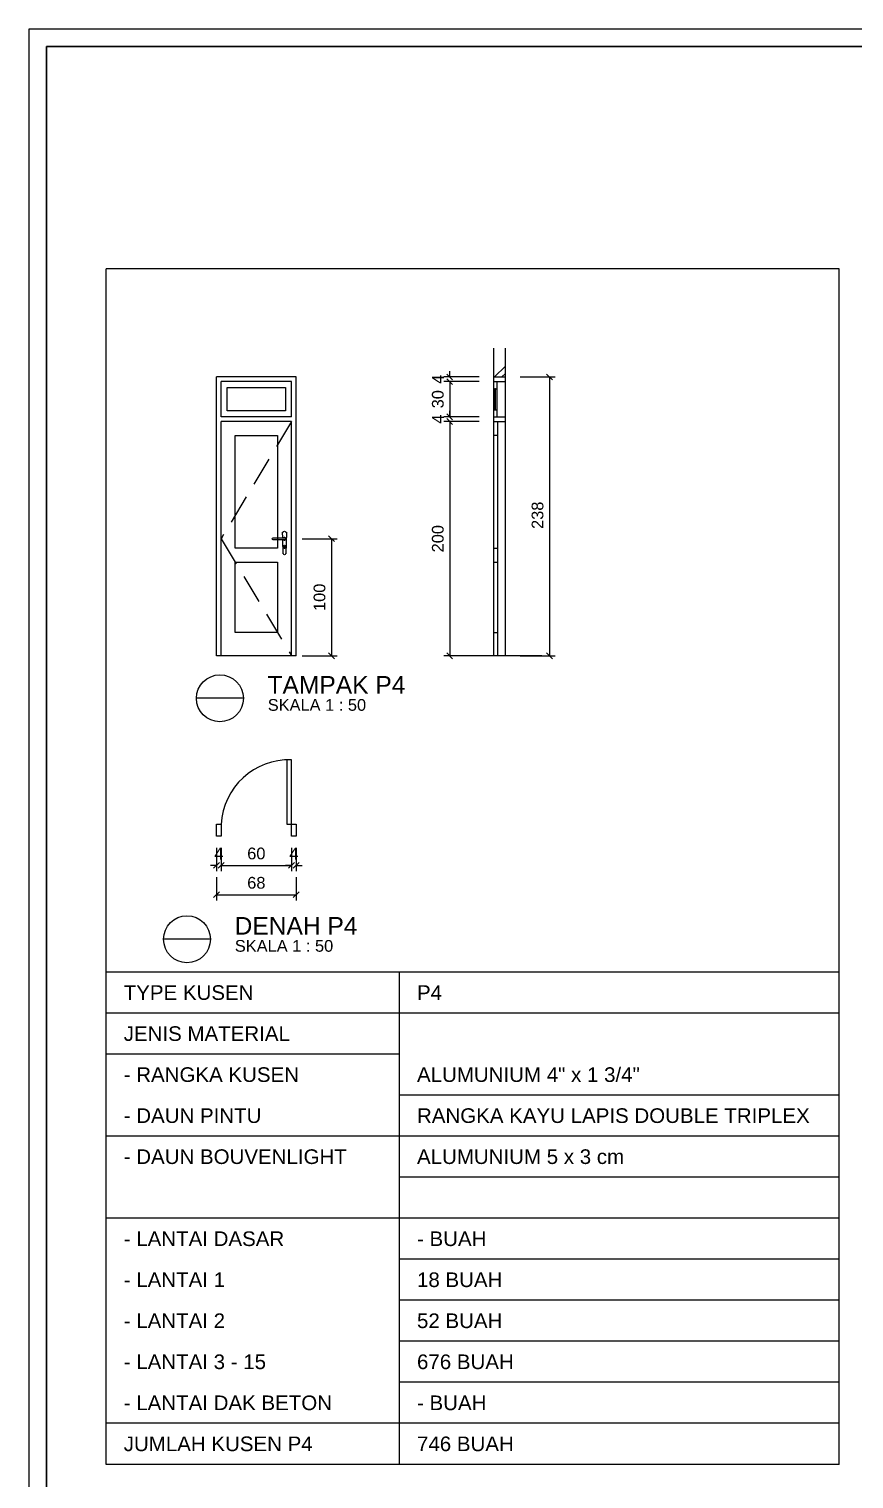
# Model space of a CAD drawing. Header units: millimetres. Extents: x -108 to 357, y -17 to 192.
# Drawn here: x 230.64 to 244.7, y 47.39 to 72.13 of the extents above; entities that cross this region are included whole.
import ezdxf
from ezdxf.enums import TextEntityAlignment as Align

# ---------------------------------------------------------------- set-up
doc = ezdxf.new("R2010")
doc.units = ezdxf.units.MM
doc.linetypes.add('HIDDEN', pattern=[0.375, 0.25, -0.125])
doc.layers.get('defpoints').update_dxf_attribs({"color": 1})
for name, color, linetype, lineweight in [('ars', 11, 'Continuous', 0), ('KOP', 7, 'Continuous', 20), ('KOP GARIS', 1, 'Continuous', 30), ('lan', 7, 'Continuous', 15), ('NOT', 7, 'Continuous', 20), ('tem', 5, 'Continuous', 20), ('u', 6, 'Continuous', 20)]:
    doc.layers.add(name, color=color, linetype=linetype, lineweight=lineweight)
doc.layers.add('Kusen', color=30, linetype='Continuous')
doc.styles.add('BOLD', font='arial.ttf')
doc.styles.get("Standard").update_dxf_attribs({"font": 'arial.ttf'})
doc.dimstyles.new('SK-50', dxfattribs={"dimscale": 0, "dimtxt": 0.2, "dimasz": 0.1, "dimexe": 0.1, "dimexo": 0, "dimgap": 0.1, "dimtad": 1, "dimdec": 0, "dimlfac": 50, "dimzin": 0, "dimdsep": 46, "dimtxsty": 'Standard', "dimblk": 'OBLIQUE', "dimcen": 0.09, "dimclrd": 256, "dimclre": 256, "dimclrt": 256, "dimadec": 0, "dimazin": 0, "dimtfac": 1, "dimtdec": 0, "dimtofl": 0, "dimtmove": 0, "dimatfit": 3, "dimldrblk": 'OBLIQUE', "dimfxl": 0, "dimtolj": 1, "dimtzin": 0, "dimarcsym": 0})

# ---------------------------------------------------------------- blocks, each defined once
blk = doc.blocks.new('P.60')
at = {"layer": 'Kusen'}
for points in [[(1472.835, 997.535), (1472.875, 997.535), (1472.875, 997.435), (1472.835, 997.435)], [(1473.475, 997.535), (1473.515, 997.535), (1473.515, 997.435), (1473.475, 997.435)], [(1472.875, 996.885), (1472.915, 996.885), (1472.915, 997.435), (1472.875, 997.435)]]:
    blk.add_lwpolyline(points, close=True, dxfattribs=at)
blk.add_arc((1472.895, 997.466), 0.581, 268.0266, 356.9943, dxfattribs=at)
blk = doc.blocks.new('_Oblique')
at = {"color": 0, "linetype": 'ByBlock', "lineweight": -2}
blk.add_line((-0.5, -0.5), (0.5, 0.5), dxfattribs=at)
blk = doc.blocks.new('*D581')
at = {"layer": 'defpoints', "color": 0}
for p in [(233.835, 58.155), (233.915, 58.155), (233.915, 57.855)]:
    blk.add_point(p, dxfattribs=at)
at = {"layer": 'u', "lineweight": -2}
for p, q in [((233.835, 58.155), (233.835, 57.755)), ((233.915, 58.155), (233.915, 57.755)), ((233.835, 57.855), (233.735, 57.855)), ((233.915, 57.855), (234.015, 57.855))]:
    blk.add_line(p, q, dxfattribs=at)
at = {"layer": 'u', "lineweight": -2, "xscale": 0.1, "yscale": 0.1, "zscale": 0.1}
blk.add_blockref('_Oblique', (233.835, 57.855), dxfattribs=at)
at = {"layer": 'u', "lineweight": -2, "xscale": 0.1, "yscale": 0.1, "zscale": 0.1, "rotation": 180}
blk.add_blockref('_Oblique', (233.915, 57.855), dxfattribs=at)
at = {"layer": 'u', "insert": (233.875, 58.055), "char_height": 0.2, "attachment_point": 5}
blk.add_mtext('\\A1;4', dxfattribs=at)
blk = doc.blocks.new('*D255')
at = {"layer": 'defpoints', "color": 0, "transparency": 16777216}
for p in [(233.835, 57.655), (235.195, 57.655), (235.195, 57.355)]:
    blk.add_point(p, dxfattribs=at)
at = {"layer": 'u', "lineweight": -2, "transparency": 16777216}
for p, q in [((233.835, 57.655), (233.835, 57.255)), ((235.195, 57.655), (235.195, 57.255)), ((233.835, 57.355), (235.195, 57.355))]:
    blk.add_line(p, q, dxfattribs=at)
at = {"layer": 'u', "lineweight": -2, "transparency": 16777216, "xscale": 0.1, "yscale": 0.1, "zscale": 0.1, "rotation": 180}
blk.add_blockref('_Oblique', (233.835, 57.355), dxfattribs=at)
at = {"layer": 'u', "lineweight": -2, "transparency": 16777216, "xscale": 0.1, "yscale": 0.1, "zscale": 0.1}
blk.add_blockref('_Oblique', (235.195, 57.355), dxfattribs=at)
at = {"layer": 'u', "transparency": 16777216, "insert": (234.515, 57.557), "char_height": 0.2, "attachment_point": 5}
blk.add_mtext('\\A1;68', dxfattribs=at)
blk = doc.blocks.new('*D256')
at = {"layer": 'defpoints', "color": 0, "transparency": 16777216}
for p in [(233.915, 58.155), (235.115, 58.155), (235.115, 57.855)]:
    blk.add_point(p, dxfattribs=at)
at = {"layer": 'u', "lineweight": -2, "transparency": 16777216}
for p, q in [((233.915, 58.155), (233.915, 57.755)), ((235.115, 58.155), (235.115, 57.755)), ((233.915, 57.855), (235.115, 57.855))]:
    blk.add_line(p, q, dxfattribs=at)
at = {"layer": 'u', "lineweight": -2, "transparency": 16777216, "xscale": 0.1, "yscale": 0.1, "zscale": 0.1, "rotation": 180}
blk.add_blockref('_Oblique', (233.915, 57.855), dxfattribs=at)
at = {"layer": 'u', "lineweight": -2, "transparency": 16777216, "xscale": 0.1, "yscale": 0.1, "zscale": 0.1}
blk.add_blockref('_Oblique', (235.115, 57.855), dxfattribs=at)
at = {"layer": 'u', "transparency": 16777216, "insert": (234.515, 58.057), "char_height": 0.2, "attachment_point": 5}
blk.add_mtext('\\A1;60', dxfattribs=at)
blk = doc.blocks.new('*D582')
at = {"layer": 'defpoints', "color": 0}
for p in [(235.115, 58.155), (235.195, 58.155), (235.195, 57.855)]:
    blk.add_point(p, dxfattribs=at)
at = {"layer": 'u', "lineweight": -2}
for p, q in [((235.115, 58.155), (235.115, 57.755)), ((235.195, 58.155), (235.195, 57.755)), ((235.115, 57.855), (235.015, 57.855)), ((235.195, 57.855), (235.295, 57.855))]:
    blk.add_line(p, q, dxfattribs=at)
at = {"layer": 'u', "lineweight": -2, "xscale": 0.1, "yscale": 0.1, "zscale": 0.1}
blk.add_blockref('_Oblique', (235.115, 57.855), dxfattribs=at)
at = {"layer": 'u', "lineweight": -2, "xscale": 0.1, "yscale": 0.1, "zscale": 0.1, "rotation": 180}
blk.add_blockref('_Oblique', (235.195, 57.855), dxfattribs=at)
at = {"layer": 'u', "insert": (235.155, 58.055), "char_height": 0.2, "attachment_point": 5}
blk.add_mtext('\\A1;4', dxfattribs=at)
blk = doc.blocks.new('Ndtpd')
blk.add_line((0.747, 0), (-0.747, 0))
blk.add_circle((0, 0), 0.747)
at = {"flags": 4}
for tag, height, p in [('NO', 0.5, (0, 0.148)), ('NOLBR', 0.3, (0, -0.398))]:
    blk.add_attdef(tag, text='', height=height, dxfattribs=at).set_placement(p, align=Align.CENTER)
for tag, p, height in [('NDTPD', (1.516, 0.148), 0.5), ('SKALA', (1.523, -0.398), 0.3)]:
    blk.add_attdef(tag, p, '', height=height, dxfattribs=at)
blk = doc.blocks.new('*D583')
at = {"layer": 'defpoints', "color": 0}
for p in [(238.312, 65.429), (237.812, 61.429), (238.312, 61.429)]:
    blk.add_point(p, dxfattribs=at)
at = {"layer": 'u', "lineweight": -2}
for p, q in [((238.312, 65.429), (237.712, 65.429)), ((237.812, 65.429), (237.812, 61.429)), ((238.312, 61.429), (237.712, 61.429))]:
    blk.add_line(p, q, dxfattribs=at)
at = {"layer": 'u', "lineweight": -2, "xscale": 0.1, "yscale": 0.1, "zscale": 0.1}
for p, rotation in [((237.812, 65.429), 90), ((237.812, 61.429), 270)]:
    blk.add_blockref('_Oblique', p, dxfattribs=dict(at, rotation=rotation))
at = {"layer": 'u', "insert": (237.61, 63.429), "char_height": 0.2, "attachment_point": 5, "rotation": 90}
blk.add_mtext('\\A1;200', dxfattribs=at)
blk = doc.blocks.new('*D584')
at = {"layer": 'defpoints', "color": 0}
for p in [(237.812, 66.109), (238.312, 66.189), (238.312, 66.109)]:
    blk.add_point(p, dxfattribs=at)
at = {"layer": 'u', "lineweight": -2}
for p, q in [((238.312, 66.189), (237.712, 66.189)), ((238.312, 66.109), (237.712, 66.109)), ((237.812, 66.189), (237.812, 66.289)), ((237.812, 66.109), (237.812, 66.009))]:
    blk.add_line(p, q, dxfattribs=at)
at = {"layer": 'u', "lineweight": -2, "xscale": 0.1, "yscale": 0.1, "zscale": 0.1}
for p, rotation in [((237.812, 66.189), 270), ((237.812, 66.109), 90)]:
    blk.add_blockref('_Oblique', p, dxfattribs=dict(at, rotation=rotation))
at = {"layer": 'u', "insert": (237.612, 66.149), "char_height": 0.2, "attachment_point": 5, "rotation": 90}
blk.add_mtext('\\A1;4', dxfattribs=at)
blk = doc.blocks.new('*D585')
at = {"layer": 'defpoints', "color": 0}
for p in [(237.812, 65.429), (238.312, 65.509), (238.312, 65.429)]:
    blk.add_point(p, dxfattribs=at)
at = {"layer": 'u', "lineweight": -2}
for p, q in [((237.812, 65.509), (237.812, 65.609)), ((238.312, 65.509), (237.712, 65.509)), ((238.312, 65.429), (237.712, 65.429)), ((237.812, 65.429), (237.812, 65.329))]:
    blk.add_line(p, q, dxfattribs=at)
at = {"layer": 'u', "lineweight": -2, "xscale": 0.1, "yscale": 0.1, "zscale": 0.1}
for p, rotation in [((237.812, 65.509), 270), ((237.812, 65.429), 90)]:
    blk.add_blockref('_Oblique', p, dxfattribs=dict(at, rotation=rotation))
at = {"layer": 'u', "insert": (237.612, 65.469), "char_height": 0.2, "attachment_point": 5, "rotation": 90}
blk.add_mtext('\\A1;4', dxfattribs=at)
blk = doc.blocks.new('*D586')
at = {"layer": 'defpoints', "color": 0}
for p in [(238.312, 66.109), (237.812, 65.509), (238.312, 65.509)]:
    blk.add_point(p, dxfattribs=at)
at = {"layer": 'u', "lineweight": -2}
for p, q in [((238.312, 66.109), (237.712, 66.109)), ((237.812, 66.109), (237.812, 65.509)), ((238.312, 65.509), (237.712, 65.509))]:
    blk.add_line(p, q, dxfattribs=at)
at = {"layer": 'u', "lineweight": -2, "xscale": 0.1, "yscale": 0.1, "zscale": 0.1}
for p, rotation in [((237.812, 66.109), 90), ((237.812, 65.509), 270)]:
    blk.add_blockref('_Oblique', p, dxfattribs=dict(at, rotation=rotation))
at = {"layer": 'u', "insert": (237.61, 65.809), "char_height": 0.2, "attachment_point": 5, "rotation": 90}
blk.add_mtext('\\A1;30', dxfattribs=at)
blk = doc.blocks.new('*D587')
at = {"layer": 'defpoints', "color": 0}
for p in [(239.012, 66.189), (239.012, 61.429), (239.512, 61.429)]:
    blk.add_point(p, dxfattribs=at)
at = {"layer": 'u', "lineweight": -2}
for p, q in [((239.012, 66.189), (239.612, 66.189)), ((239.512, 66.189), (239.512, 61.429)), ((239.012, 61.429), (239.612, 61.429))]:
    blk.add_line(p, q, dxfattribs=at)
at = {"layer": 'u', "lineweight": -2, "xscale": 0.1, "yscale": 0.1, "zscale": 0.1}
for p, rotation in [((239.512, 66.189), 90), ((239.512, 61.429), 270)]:
    blk.add_blockref('_Oblique', p, dxfattribs=dict(at, rotation=rotation))
at = {"layer": 'u', "insert": (239.31, 63.829), "char_height": 0.2, "attachment_point": 5, "rotation": 90}
blk.add_mtext('\\A1;238', dxfattribs=at)
blk = doc.blocks.new('*D588')
at = {"layer": 'defpoints', "color": 0}
for p in [(235.295, 63.429), (235.295, 61.429), (235.795, 61.429)]:
    blk.add_point(p, dxfattribs=at)
at = {"layer": 'u', "lineweight": -2}
for p, q in [((235.295, 63.429), (235.895, 63.429)), ((235.795, 63.429), (235.795, 61.429)), ((235.295, 61.429), (235.895, 61.429))]:
    blk.add_line(p, q, dxfattribs=at)
at = {"layer": 'u', "lineweight": -2, "xscale": 0.1, "yscale": 0.1, "zscale": 0.1}
for p, rotation in [((235.795, 63.429), 90), ((235.795, 61.429), 270)]:
    blk.add_blockref('_Oblique', p, dxfattribs=dict(at, rotation=rotation))
at = {"layer": 'u', "insert": (235.593, 62.429), "char_height": 0.2, "attachment_point": 5, "rotation": 90}
blk.add_mtext('\\A1;100', dxfattribs=at)
blk = doc.blocks.new('GAGANG PINTU')
at = {"ltscale": 0.2}
for points in [[(1350.01, 1379.82, -1), (1350.01, 1379.836), (1350.106, 1379.836, -1), (1350.106, 1379.82), (1350.01, 1379.82)], [(1350.091, 1379.836), (1350.09, 1379.884), (1350.094, 1379.884, -0.666667), (1350.118, 1379.884), (1350.122, 1379.884), (1350.118, 1379.7), (1350.114, 1379.7, -1), (1350.098, 1379.7), (1350.094, 1379.7), (1350.091, 1379.82)]]:
    blk.add_lwpolyline(points, format="xyb", dxfattribs=at)
at = {"lineweight": 0, "ltscale": 0.2}
blk.add_lwpolyline([(1350.102, 1379.758, -3.732051), (1350.11, 1379.758), (1350.11, 1379.748, -1), (1350.102, 1379.748), (1350.102, 1379.758)], format="xyb", dxfattribs=at)
blk.add_lwpolyline([(1350.105, 1379.768), (1350.107, 1379.768), (1350.107, 1379.76), (1350.105, 1379.76)], close=True, dxfattribs=at)
blk.add_circle((1350.106, 1379.764), 0.0072, dxfattribs=at)
blk.add_arc((1350.106, 1379.828), 0.012, 221.8103, 138.1897, dxfattribs=at)
blk = doc.blocks.new('KOP A3 DED')
blk.add_lwpolyline([(-21, 29.697), (21, 29.697), (21, 0), (-21, 0), (-21, 29.697)])
at = {"layer": 'KOP GARIS'}
blk.add_lwpolyline([(-20.8, 29.497), (20.8, 29.497), (20.8, 0.2), (-20.8, 0.2)], close=True, dxfattribs=at)
at = {"layer": 'KOP', "style": 'BOLD'}
for tag, p in [('JUDUL1', (15.945, 4.092)), ('JUDUL2', (15.945, 3.747)), ('JUDUL3', (15.945, 3.427)), ('NO', (17.215, 1.101)), ('REFF', (17.207, 0.727)), ('FILE', (17.189, 0.336))]:
    blk.add_attdef(tag, p, '', height=0.12, dxfattribs=at)
for tag, p in [('SCALE1', (18.171, 1.948)), ('DATE', (19.9, 1.757)), ('NAME', (16.363, 1.738)), ('SCALE2', (18.169, 1.733)), ('SCALE3', (18.17, 1.521))]:
    blk.add_attdef(tag, text='', height=0.12, dxfattribs=at).set_placement(p, align=Align.MIDDLE_CENTER)

msp = doc.modelspace()

# ---------------------------------------------------------------- hatches: boundary and pattern name
at = {"layer": 'ars'}
h = msp.add_hatch(dxfattribs=at)
h.set_pattern_fill('TEMBOK', color=256, scale=0.502197)
h.set_pattern_definition([(225, (248.90567, 156.6476), (0.355107, -0.355107), []), (225, (248.7801, 156.6476), (0.355107, -0.355107), [])])
h.paths.add_polyline_path([(238.76184, 66.68258), (238.56185, 66.68258), (238.56185, 66.18885), (238.76184, 66.18885)])

# ---------------------------------------------------------------- linework, layer by layer
at = {"layer": 'ars', "linetype": 'HIDDEN', "ltscale": 2}
for p, q in [((235.11513, 65.42885), (233.91513, 63.42885)), ((233.91513, 63.42885), (235.11513, 61.42885))]:
    msp.add_line(p, q, dxfattribs=at)
at = {"layer": 'ars'}
msp.add_lwpolyline([(238.59185, 65.62885), (238.59185, 65.98885), (238.58185, 65.98885), (238.58185, 65.62885)], dxfattribs=at)
at = {"layer": 'Kusen'}
for p, q in [((233.83513, 61.42885), (233.83513, 66.18885)), ((235.19513, 66.18885), (233.83513, 66.18885)), ((235.11513, 66.10885), (233.91513, 66.10885)), ((233.91513, 65.50885), (233.91513, 66.10885)), ((235.11513, 65.50885), (235.11513, 66.10885)), ((235.19513, 61.42885), (235.19513, 66.18885)), ((238.56185, 61.42885), (238.56185, 66.18885)), ((238.56185, 66.18885), (238.76186, 66.18885)), ((238.56185, 66.10885), (238.76186, 66.10885)), ((238.62185, 65.50885), (238.62185, 66.10885)), ((238.76186, 61.42885), (238.76186, 66.18885)), ((238.56185, 65.98885), (238.62185, 65.98885)), ((238.56185, 65.62885), (238.62185, 65.62885)), ((235.11513, 65.50885), (233.91513, 65.50885)), ((233.91513, 61.42885), (233.91513, 65.42885)), ((235.11513, 65.42885), (233.91513, 65.42885)), ((235.11513, 61.42885), (235.11513, 65.42885)), ((238.56185, 65.50885), (238.76186, 65.50885)), ((238.56185, 65.42885), (238.76186, 65.42885)), ((238.63185, 61.42885), (238.63185, 65.42885)), ((238.63185, 65.18885), (238.56185, 65.18885)), ((238.56185, 63.26885), (238.63185, 63.26885)), ((238.56185, 63.02885), (238.63185, 63.02885)), ((238.56185, 61.82885), (238.63185, 61.82885))]:
    msp.add_line(p, q, dxfattribs=at)
for points in [[(234.01513, 66.00885), (235.01513, 66.00885), (235.01513, 65.60885), (234.01513, 65.60885)], [(234.87513, 65.18885), (234.87513, 63.26885), (234.15513, 63.26885), (234.15513, 65.18885)], [(234.87513, 63.02885), (234.87513, 61.82885), (234.15513, 61.82885), (234.15513, 63.02885)]]:
    msp.add_lwpolyline(points, close=True, dxfattribs=at)
at = {"layer": 'lan'}
for p, q in [((244.45435, 68.03506), (231.95435, 68.03506)), ((231.95435, 47.63506), (231.95435, 68.03506)), ((244.45435, 47.63506), (244.45435, 68.03506)), ((231.95435, 48.33506), (231.95435, 66.53506)), ((244.45435, 56.03506), (231.95435, 56.03506)), ((236.95435, 47.63506), (236.95435, 56.03506)), ((244.45435, 55.33506), (231.95435, 55.33506)), ((236.95435, 54.63506), (231.95435, 54.63506)), ((244.45435, 53.93506), (236.95435, 53.93506)), ((244.45435, 53.23506), (231.95435, 53.23506)), ((244.45435, 52.53506), (236.95435, 52.53506)), ((244.45435, 51.83506), (231.95435, 51.83506)), ((244.45435, 51.13506), (236.95435, 51.13506)), ((244.45435, 50.43506), (236.95435, 50.43506)), ((244.45435, 49.73506), (236.95435, 49.73506)), ((244.45435, 49.03506), (236.95435, 49.03506)), ((244.45435, 48.33506), (231.95435, 48.33506)), ((244.45435, 47.63506), (231.95435, 47.63506))]:
    msp.add_line(p, q, dxfattribs=at)
at = {"layer": 'lan', "linetype": 'Continuous', "ltscale": 2}
msp.add_line((235.19513, 61.42885), (233.83513, 61.42885), dxfattribs=at)
at = {"layer": 'lan', "linetype": 'ByBlock'}
msp.add_line((239.38005, 61.42885), (237.92809, 61.42885), dxfattribs=at)
at = {"layer": 'tem'}
for p, q in [((238.56185, 66.18885), (238.56185, 66.68258)), ((238.76184, 66.18885), (238.76184, 66.68258))]:
    msp.add_line(p, q, dxfattribs=at)

# ---------------------------------------------------------------- block references
at = {"xscale": 1.5, "yscale": 1.5, "zscale": 1.5}
msp.add_blockref('KOP A3 DED', (262.13958, 27.58074), dxfattribs=at)
at = {"layer": 'ars', "extrusion": (0, 0, -1), "xscale": -2, "yscale": 2, "zscale": -2, "rotation": 7.287612593387394e-06}
msp.add_blockref('GAGANG PINTU', (2465.21736, -2696.22777), dxfattribs=at)
at = {"layer": 'Kusen', "xscale": 2, "yscale": 2, "zscale": 2, "rotation": 180}
msp.add_blockref('P.60', (3180.86469, 2053.42608), dxfattribs=at)
at = {"layer": 'NOT'}
ref = msp.add_blockref('Ndtpd', (233.89371, 60.70625), dxfattribs=dict(at, xscale=0.5354752342704153, yscale=0.5354752342704153, zscale=0.5354752342704153))
ref.add_attrib('NDTPD', 'TAMPAK P4', (234.7055, 60.78527), dxfattribs={"layer": '0', "height": 0.3, "flags": 4})
ref.add_attrib('SKALA', 'SKALA 1 : 50', (234.70936, 60.49293), dxfattribs={"layer": '0', "height": 0.2, "flags": 4})
ref = msp.add_blockref('Ndtpd', (233.33273, 56.59509), dxfattribs=dict(at, xscale=0.5354752342704153, yscale=0.5354752342704153, zscale=0.5354752342704153))
ref.add_attrib('NDTPD', 'DENAH P4', (234.14452, 56.67411), dxfattribs={"layer": '0', "height": 0.3, "flags": 4})
ref.add_attrib('SKALA', 'SKALA 1 : 50', (234.14839, 56.38178), dxfattribs={"layer": '0', "height": 0.2, "flags": 4})

# ---------------------------------------------------------------- texts
for s, p in [('TYPE KUSEN', (232.25435, 55.56006)), ('P4', (237.25435, 55.56006)), ('JENIS MATERIAL', (232.25435, 54.86006)), ('- RANGKA KUSEN', (232.25435, 54.16006)), ('ALUMUNIUM 4" x 1 3/4"', (237.25435, 54.16006)), ('- DAUN PINTU', (232.25435, 53.46006)), ('RANGKA KAYU LAPIS DOUBLE TRIPLEX', (237.25435, 53.46006)), ('- DAUN BOUVENLIGHT', (232.25435, 52.76006)), ('ALUMUNIUM 5 x 3 cm', (237.25435, 52.76006)), ('- LANTAI DASAR', (232.25435, 51.36006)), ('- BUAH', (237.25435, 51.36006)), ('- LANTAI 1', (232.25435, 50.66006)), ('18 BUAH', (237.25435, 50.66006)), ('- LANTAI 2', (232.25435, 49.96006)), ('52 BUAH', (237.25435, 49.96006)), ('- LANTAI 3 - 15', (232.25435, 49.26006)), ('676 BUAH', (237.25435, 49.26006)), ('- LANTAI DAK BETON', (232.25435, 48.56006)), ('- BUAH', (237.25435, 48.56006)), ('JUMLAH KUSEN P4', (232.25435, 47.86006)), ('746 BUAH', (237.25435, 47.86006))]:
    msp.add_text(s, height=0.25, dxfattribs=at).set_placement(p)

# ---------------------------------------------------------------- dimensions: what is measured, and where the dimension line sits
at = {"layer": 'u'}
for base, p1, p2, picture, middle in [((237.81185, 65.50885), (238.31185, 66.10885), (238.31185, 65.50885), '*D586', (237.81185, 65.80885)), ((237.81185, 66.10885), (238.31185, 66.18885), (238.31185, 66.10885), '*D584', (237.81185, 66.14885)), ((239.51186, 61.42885), (239.01186, 66.18885), (239.01186, 61.42885), '*D587', (239.51186, 63.82885)), ((237.81185, 65.42885), (238.31185, 65.50885), (238.31185, 65.42885), '*D585', (237.81185, 65.46885)), ((237.81185, 61.42885), (238.31185, 65.42885), (238.31185, 61.42885), '*D583', (237.81185, 63.42885)), ((235.79513, 61.42885), (235.29513, 63.42885), (235.29513, 61.42885), '*D588', (235.79513, 62.42885))]:
    dim = msp.add_linear_dim(base=base, p1=p1, p2=p2, angle=270, dimstyle='SK-50', override={"dimscale": 1}, dxfattribs=at)
    dim.commit()
    dim.dimension.update_dxf_attribs({"geometry": picture, "text_midpoint": middle, "dimtype": 160})
for base, p1, p2, override, picture, middle in [((233.91513, 57.85535), (233.83513, 58.15535), (233.91513, 58.15535), {"dimscale": 1}, '*D581', (233.87513, 57.85535)), ((235.11513, 57.85535), (233.91513, 58.15535), (235.11513, 58.15535), {"dimscale": 1, "dimtxt": 0.2}, '*D256', (234.51513, 57.85535)), ((235.19513, 57.85535), (235.11513, 58.15535), (235.19513, 58.15535), {"dimscale": 1}, '*D582', (235.15513, 57.85535)), ((235.19513, 57.35535), (233.83513, 57.65535), (235.19513, 57.65535), {"dimscale": 1, "dimtxt": 0.2}, '*D255', (234.51513, 57.35535))]:
    dim = msp.add_linear_dim(base=base, p1=p1, p2=p2, dimstyle='SK-50', override=override, dxfattribs=at)
    dim.commit()
    dim.dimension.update_dxf_attribs({"geometry": picture, "text_midpoint": middle, "dimtype": 160})

doc.saveas('drawing.dxf')
